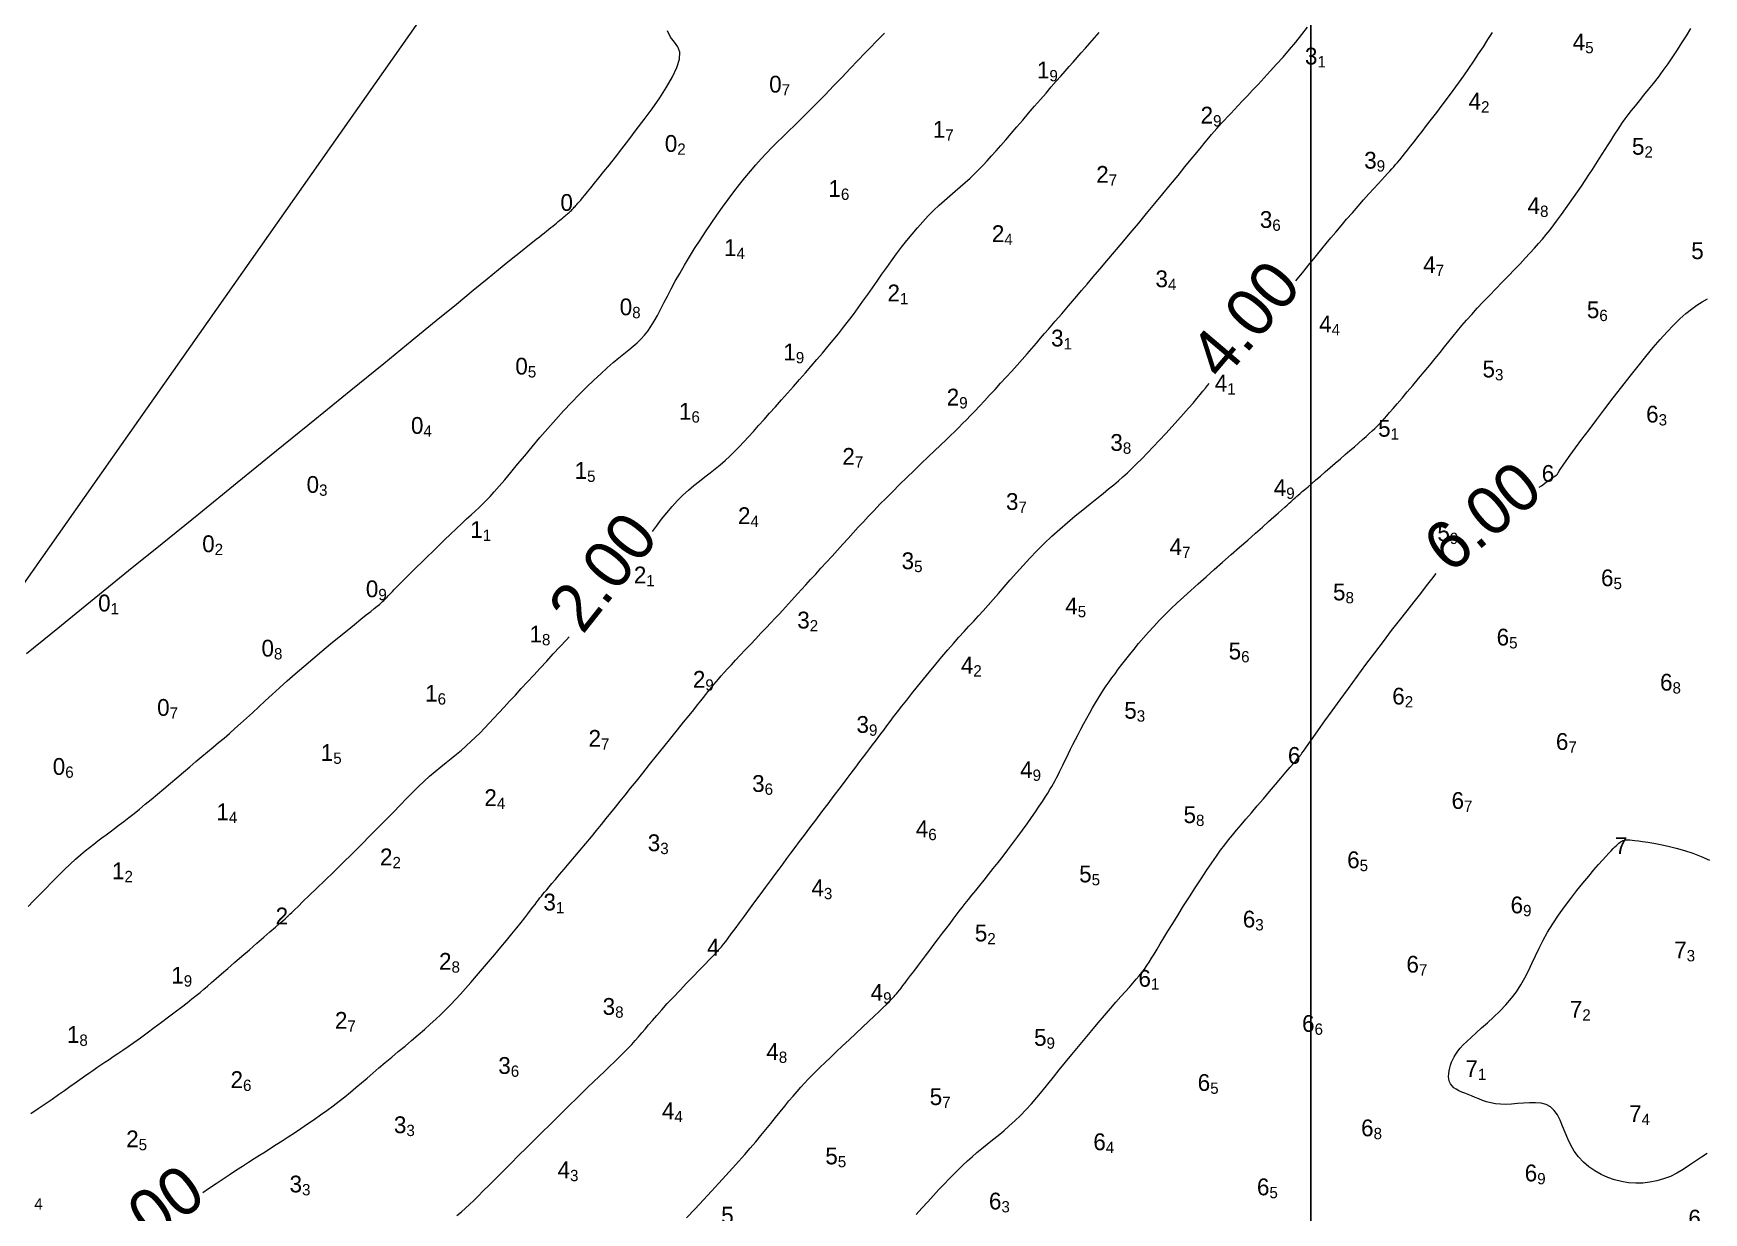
# Model space of a CAD drawing. Header units: millimetres. Extents: x 784883 to 785608, y 628235 to 628806.
# Drawn here: x 785346.8 to 785416.4, y 628524.9 to 628574 of the extents above; entities that cross this region are included whole.
import ezdxf
from ezdxf.enums import TextEntityAlignment as Align

# ---------------------------------------------------------------- set-up
doc = ezdxf.new("R2010")
doc.units = ezdxf.units.MM
for name, color, linetype in [('0_00', 1, 'Continuous'), ('1_00', 1, 'Continuous'), ('2_00', 92, 'Continuous'), ('3_00', 92, 'Continuous'), ('4_00', 5, 'Continuous'), ('5_00', 252, 'Continuous'), ('6_00', 255, 'Continuous'), ('7_00', 255, 'Continuous'), ('linker_oever_lucht_foto_cottica_2017_dg2', 7, 'Continuous'), ('Projection_Grid', 7, 'Continuous')]:
    doc.layers.add(name, color=color, linetype=linetype)
doc.layers.add('Soundings', color=7, linetype='Continuous', true_color=0x000000)

msp = doc.modelspace()

# ---------------------------------------------------------------- linework, layer by layer
at = {"layer": '0_00', "color": 1, "linetype": 'Continuous', "lineweight": 0, "true_color": 0xff0000, "flags": 128}
msp.add_lwpolyline([(785346.467, 628548.165), (785346.764, 628548.406), (785347.187, 628548.75), (785347.768, 628549.222), (785348.534, 628549.844), (785349.513, 628550.639), (785350.722, 628551.62), (785352.118, 628552.753), (785353.646, 628553.993), (785355.253, 628555.297), (785356.882, 628556.62), (785358.479, 628557.917), (785359.988, 628559.144), (785361.356, 628560.256), (785362.538, 628561.219), (785363.542, 628562.038), (785364.386, 628562.727), (785365.089, 628563.301), (785365.668, 628563.775), (785366.144, 628564.164), (785366.533, 628564.482), (785366.856, 628564.745), (785367.128, 628564.964), (785367.357, 628565.148), (785367.549, 628565.301), (785367.709, 628565.427), (785367.844, 628565.533), (785367.959, 628565.622), (785368.059, 628565.7), (785368.151, 628565.772), (785368.239, 628565.842), (785368.324, 628565.911), (785368.406, 628565.977), (785368.484, 628566.041), (785368.558, 628566.103), (785368.628, 628566.162), (785368.695, 628566.217), (785368.756, 628566.269), (785368.814, 628566.317), (785368.867, 628566.361), (785368.916, 628566.402), (785368.962, 628566.44), (785369.004, 628566.476), (785369.043, 628566.509), (785369.079, 628566.541), (785369.113, 628566.572), (785369.145, 628566.602), (785369.176, 628566.632), (785369.206, 628566.662), (785369.235, 628566.692), (785369.265, 628566.724), (785369.297, 628566.758), (785369.33, 628566.795), (785369.365, 628566.834), (785369.404, 628566.877), (785369.448, 628566.927), (785369.501, 628566.987), (785369.565, 628567.061), (785369.642, 628567.153), (785369.736, 628567.266), (785369.85, 628567.402), (785369.985, 628567.567), (785370.144, 628567.762), (785370.326, 628567.988), (785370.532, 628568.245), (785370.76, 628568.533), (785371.01, 628568.85), (785371.281, 628569.198), (785371.572, 628569.575), (785371.882, 628569.982), (785372.209, 628570.415), (785372.539, 628570.865), (785372.856, 628571.32), (785373.144, 628571.766), (785373.388, 628572.192), (785373.572, 628572.584), (785373.68, 628572.931), (785373.696, 628573.221), (785373.615, 628573.449), (785373.472, 628573.646), (785373.312, 628573.854), (785373.18, 628574.111)], dxfattribs=at)
at = {"layer": '1_00', "color": 1, "linetype": 'Continuous', "lineweight": 0, "true_color": 0xff0000, "flags": 128}
msp.add_lwpolyline([(785346.538, 628537.628), (785346.76, 628537.856), (785347.002, 628538.104), (785347.258, 628538.366), (785347.52, 628538.633), (785347.783, 628538.897), (785348.04, 628539.149), (785348.283, 628539.382), (785348.508, 628539.59), (785348.715, 628539.774), (785348.909, 628539.939), (785349.092, 628540.088), (785349.267, 628540.225), (785349.439, 628540.355), (785349.608, 628540.482), (785349.78, 628540.609), (785349.956, 628540.741), (785350.139, 628540.878), (785350.328, 628541.021), (785350.525, 628541.173), (785350.731, 628541.334), (785350.947, 628541.505), (785351.174, 628541.687), (785351.413, 628541.882), (785351.664, 628542.089), (785351.925, 628542.306), (785352.192, 628542.531), (785352.464, 628542.761), (785352.736, 628542.991), (785353.007, 628543.22), (785353.272, 628543.445), (785353.529, 628543.661), (785353.775, 628543.868), (785354.013, 628544.067), (785354.245, 628544.261), (785354.472, 628544.452), (785354.698, 628544.644), (785354.924, 628544.839), (785355.153, 628545.039), (785355.387, 628545.248), (785355.629, 628545.468), (785355.881, 628545.699), (785356.143, 628545.942), (785356.417, 628546.195), (785356.705, 628546.46), (785357.009, 628546.736), (785357.329, 628547.024), (785357.669, 628547.322), (785358.026, 628547.631), (785358.396, 628547.945), (785358.769, 628548.257), (785359.138, 628548.563), (785359.494, 628548.855), (785359.829, 628549.128), (785360.135, 628549.376), (785360.403, 628549.593), (785360.627, 628549.773), (785360.812, 628549.921), (785360.96, 628550.041), (785361.079, 628550.137), (785361.173, 628550.214), (785361.247, 628550.276), (785361.307, 628550.328), (785361.358, 628550.374), (785361.404, 628550.419), (785361.448, 628550.465), (785361.492, 628550.512), (785361.539, 628550.564), (785361.59, 628550.62), (785361.648, 628550.683), (785361.715, 628550.755), (785361.792, 628550.836), (785361.882, 628550.928), (785361.985, 628551.033), (785362.103, 628551.151), (785362.237, 628551.283), (785362.387, 628551.431), (785362.554, 628551.595), (785362.739, 628551.776), (785362.942, 628551.975), (785363.165, 628552.192), (785363.401, 628552.423), (785363.646, 628552.662), (785363.894, 628552.903), (785364.14, 628553.14), (785364.378, 628553.368), (785364.603, 628553.582), (785364.809, 628553.776), (785364.993, 628553.945), (785365.159, 628554.097), (785365.315, 628554.241), (785365.466, 628554.385), (785365.621, 628554.537), (785365.784, 628554.707), (785365.964, 628554.903), (785366.167, 628555.134), (785366.398, 628555.405), (785366.655, 628555.713), (785366.934, 628556.05), (785367.231, 628556.409), (785367.542, 628556.783), (785367.864, 628557.164), (785368.192, 628557.546), (785368.523, 628557.921), (785368.853, 628558.282), (785369.18, 628558.629), (785369.5, 628558.957), (785369.812, 628559.268), (785370.113, 628559.557), (785370.4, 628559.825), (785370.671, 628560.07), (785370.923, 628560.289), (785371.155, 628560.484), (785371.368, 628560.657), (785371.564, 628560.816), (785371.745, 628560.967), (785371.913, 628561.115), (785372.069, 628561.266), (785372.217, 628561.426), (785372.357, 628561.602), (785372.493, 628561.798), (785372.626, 628562.015), (785372.759, 628562.25), (785372.894, 628562.504), (785373.034, 628562.774), (785373.181, 628563.061), (785373.339, 628563.362), (785373.508, 628563.678), (785373.692, 628564.006), (785373.888, 628564.344), (785374.096, 628564.689), (785374.313, 628565.039), (785374.538, 628565.391), (785374.768, 628565.742), (785375.002, 628566.09), (785375.237, 628566.432), (785375.473, 628566.765), (785375.709, 628567.088), (785375.943, 628567.401), (785376.177, 628567.703), (785376.408, 628567.993), (785376.637, 628568.27), (785376.864, 628568.534), (785377.087, 628568.784), (785377.308, 628569.02), (785377.529, 628569.247), (785377.753, 628569.471), (785377.986, 628569.699), (785378.231, 628569.936), (785378.491, 628570.188), (785378.772, 628570.462), (785379.075, 628570.763), (785379.404, 628571.095), (785379.751, 628571.449), (785380.105, 628571.816), (785380.458, 628572.182), (785380.8, 628572.539), (785381.12, 628572.874), (785381.41, 628573.178), (785381.66, 628573.438), (785381.861, 628573.648), (785382.019, 628573.81), (785382.139, 628573.932), (785382.227, 628574.02)], dxfattribs=at)
at = {"layer": '2_00', "color": 92, "linetype": 'Continuous', "lineweight": 0, "true_color": 0x00c000, "flags": 128}
for points in [[(785372.557, 628553.247), (785372.723, 628553.478), (785372.934, 628553.76), (785373.15, 628554.033), (785373.371, 628554.295), (785373.595, 628554.539), (785373.822, 628554.764), (785374.051, 628554.972), (785374.28, 628555.165), (785374.509, 628555.348), (785374.735, 628555.522), (785374.957, 628555.692), (785375.173, 628555.861), (785375.383, 628556.031), (785375.585, 628556.207), (785375.782, 628556.388), (785375.975, 628556.577), (785376.167, 628556.774), (785376.361, 628556.98), (785376.56, 628557.196), (785376.765, 628557.423), (785376.979, 628557.663), (785377.205, 628557.916), (785377.44, 628558.179), (785377.683, 628558.451), (785377.931, 628558.73), (785378.182, 628559.012), (785378.434, 628559.297), (785378.685, 628559.582), (785378.932, 628559.864), (785379.175, 628560.141), (785379.411, 628560.415), (785379.643, 628560.686), (785379.87, 628560.955), (785380.091, 628561.223), (785380.308, 628561.49), (785380.52, 628561.758), (785380.728, 628562.027), (785380.931, 628562.299), (785381.131, 628562.572), (785381.328, 628562.848), (785381.525, 628563.126), (785381.721, 628563.405), (785381.917, 628563.686), (785382.116, 628563.968), (785382.317, 628564.251), (785382.521, 628564.535), (785382.73, 628564.818), (785382.941, 628565.099), (785383.156, 628565.375), (785383.374, 628565.645), (785383.595, 628565.907), (785383.818, 628566.159), (785384.044, 628566.4), (785384.271, 628566.627), (785384.5, 628566.843), (785384.727, 628567.048), (785384.951, 628567.244), (785385.172, 628567.434), (785385.386, 628567.617), (785385.593, 628567.797), (785385.79, 628567.974), (785385.978, 628568.15), (785386.158, 628568.328), (785386.334, 628568.51), (785386.51, 628568.699), (785386.689, 628568.897), (785386.875, 628569.108), (785387.07, 628569.332), (785387.279, 628569.574), (785387.503, 628569.834), (785387.74, 628570.109), (785387.985, 628570.393), (785388.233, 628570.681), (785388.481, 628570.969), (785388.725, 628571.25), (785388.959, 628571.521), (785389.179, 628571.775), (785389.383, 628572.009), (785389.572, 628572.226), (785389.75, 628572.429), (785389.921, 628572.624), (785390.088, 628572.813), (785390.254, 628573.002), (785390.423, 628573.194), (785390.599, 628573.394), (785390.784, 628573.604), (785390.975, 628573.821), (785391.17, 628574.042)], [(785346.646, 628529.002), (785346.949, 628529.208), (785347.245, 628529.408), (785347.529, 628529.602), (785347.797, 628529.786), (785348.045, 628529.958), (785348.276, 628530.119), (785348.49, 628530.271), (785348.691, 628530.413), (785348.88, 628530.548), (785349.06, 628530.675), (785349.233, 628530.796), (785349.401, 628530.912), (785349.567, 628531.025), (785349.734, 628531.136), (785349.905, 628531.25), (785350.084, 628531.369), (785350.274, 628531.496), (785350.479, 628531.636), (785350.701, 628531.79), (785350.945, 628531.963), (785351.212, 628532.155), (785351.497, 628532.363), (785351.791, 628532.58), (785352.089, 628532.802), (785352.381, 628533.022), (785352.661, 628533.235), (785352.922, 628533.434), (785353.156, 628533.615), (785353.359, 628533.773), (785353.536, 628533.914), (785353.698, 628534.045), (785353.853, 628534.174), (785354.011, 628534.307), (785354.182, 628534.454), (785354.373, 628534.62), (785354.595, 628534.813), (785354.854, 628535.038), (785355.141, 628535.289), (785355.446, 628535.554), (785355.757, 628535.825), (785356.062, 628536.091), (785356.352, 628536.343), (785356.613, 628536.571), (785356.837, 628536.765), (785357.013, 628536.919), (785357.145, 628537.034), (785357.24, 628537.117), (785357.303, 628537.172), (785357.342, 628537.205), (785357.362, 628537.223), (785357.369, 628537.229), (785357.37, 628537.23), (785357.371, 628537.231), (785357.38, 628537.239), (785357.403, 628537.262), (785357.447, 628537.305), (785357.521, 628537.376), (785357.631, 628537.482), (785357.785, 628537.63), (785357.989, 628537.827), (785358.249, 628538.077), (785358.555, 628538.373), (785358.899, 628538.705), (785359.269, 628539.065), (785359.654, 628539.441), (785360.044, 628539.825), (785360.428, 628540.206), (785360.795, 628540.576), (785361.138, 628540.925), (785361.457, 628541.253), (785361.755, 628541.561), (785362.034, 628541.851), (785362.299, 628542.123), (785362.552, 628542.378), (785362.796, 628542.617), (785363.034, 628542.841), (785363.269, 628543.052), (785363.5, 628543.251), (785363.728, 628543.44), (785363.951, 628543.622), (785364.17, 628543.798), (785364.384, 628543.972), (785364.591, 628544.144), (785364.793, 628544.317), (785364.989, 628544.494), (785365.18, 628544.674), (785365.369, 628544.861), (785365.559, 628545.055), (785365.752, 628545.257), (785365.95, 628545.469), (785366.156, 628545.692), (785366.373, 628545.927), (785366.601, 628546.175), (785366.84, 628546.435), (785367.089, 628546.706), (785367.346, 628546.984), (785367.609, 628547.269), (785367.878, 628547.559), (785368.149, 628547.852), (785368.423, 628548.147), (785368.697, 628548.441), (785368.97, 628548.734), (785369.083, 628548.855)]]:
    msp.add_lwpolyline(points, dxfattribs=at)
at = {"layer": '3_00', "color": 92, "linetype": 'Continuous', "lineweight": 0, "true_color": 0x00c000, "flags": 128}
msp.add_lwpolyline([(785353.811, 628525.709), (785354.055, 628525.875), (785354.366, 628526.085), (785354.664, 628526.283), (785354.949, 628526.47), (785355.219, 628526.646), (785355.474, 628526.811), (785355.717, 628526.967), (785355.952, 628527.117), (785356.181, 628527.263), (785356.409, 628527.408), (785356.638, 628527.554), (785356.873, 628527.704), (785357.116, 628527.861), (785357.371, 628528.026), (785357.635, 628528.199), (785357.905, 628528.378), (785358.178, 628528.562), (785358.452, 628528.749), (785358.723, 628528.939), (785358.989, 628529.13), (785359.246, 628529.321), (785359.492, 628529.511), (785359.73, 628529.7), (785359.963, 628529.889), (785360.193, 628530.081), (785360.424, 628530.277), (785360.658, 628530.477), (785360.9, 628530.683), (785361.151, 628530.896), (785361.414, 628531.118), (785361.686, 628531.345), (785361.963, 628531.577), (785362.242, 628531.81), (785362.518, 628532.043), (785362.788, 628532.274), (785363.048, 628532.499), (785363.294, 628532.717), (785363.523, 628532.927), (785363.739, 628533.131), (785363.945, 628533.334), (785364.146, 628533.539), (785364.347, 628533.751), (785364.551, 628533.972), (785364.763, 628534.208), (785364.986, 628534.462), (785365.224, 628534.736), (785365.474, 628535.025), (785365.728, 628535.324), (785365.983, 628535.626), (785366.233, 628535.924), (785366.472, 628536.212), (785366.696, 628536.484), (785366.898, 628536.733), (785367.076, 628536.954), (785367.229, 628537.149), (785367.362, 628537.32), (785367.476, 628537.469), (785367.575, 628537.599), (785367.66, 628537.713), (785367.735, 628537.813), (785367.802, 628537.902), (785367.864, 628537.983), (785367.925, 628538.06), (785367.99, 628538.138), (785368.062, 628538.225), (785368.146, 628538.324), (785368.246, 628538.441), (785368.366, 628538.582), (785368.511, 628538.751), (785368.683, 628538.953), (785368.878, 628539.183), (785369.09, 628539.434), (785369.315, 628539.701), (785369.547, 628539.977), (785369.781, 628540.255), (785370.01, 628540.531), (785370.229, 628540.796), (785370.435, 628541.047), (785370.631, 628541.289), (785370.822, 628541.526), (785371.013, 628541.764), (785371.21, 628542.01), (785371.417, 628542.27), (785371.64, 628542.549), (785371.883, 628542.853), (785372.15, 628543.186), (785372.435, 628543.54), (785372.73, 628543.907), (785373.028, 628544.276), (785373.32, 628544.638), (785373.598, 628544.983), (785373.855, 628545.302), (785374.082, 628545.585), (785374.275, 628545.825), (785374.436, 628546.026), (785374.571, 628546.195), (785374.684, 628546.337), (785374.781, 628546.459), (785374.868, 628546.567), (785374.949, 628546.668), (785375.03, 628546.767), (785375.116, 628546.871), (785375.209, 628546.981), (785375.311, 628547.101), (785375.423, 628547.23), (785375.548, 628547.372), (785375.688, 628547.528), (785375.844, 628547.699), (785376.019, 628547.889), (785376.212, 628548.096), (785376.42, 628548.317), (785376.638, 628548.547), (785376.859, 628548.779), (785377.078, 628549.01), (785377.29, 628549.233), (785377.49, 628549.444), (785377.671, 628549.636), (785377.831, 628549.806), (785377.972, 628549.959), (785378.102, 628550.1), (785378.226, 628550.235), (785378.349, 628550.37), (785378.477, 628550.512), (785378.616, 628550.666), (785378.773, 628550.838), (785378.95, 628551.033), (785379.147, 628551.248), (785379.358, 628551.478), (785379.579, 628551.721), (785379.808, 628551.97), (785380.039, 628552.224), (785380.27, 628552.476), (785380.495, 628552.723), (785380.712, 628552.963), (785380.924, 628553.196), (785381.134, 628553.427), (785381.347, 628553.658), (785381.565, 628553.892), (785381.792, 628554.132), (785382.033, 628554.383), (785382.291, 628554.646), (785382.567, 628554.923), (785382.858, 628555.21), (785383.158, 628555.503), (785383.459, 628555.795), (785383.756, 628556.081), (785384.042, 628556.356), (785384.311, 628556.614), (785384.558, 628556.85), (785384.777, 628557.06), (785384.973, 628557.249), (785385.151, 628557.422), (785385.318, 628557.585), (785385.479, 628557.746), (785385.64, 628557.908), (785385.806, 628558.079), (785385.985, 628558.265), (785386.179, 628558.47), (785386.388, 628558.692), (785386.608, 628558.928), (785386.835, 628559.174), (785387.066, 628559.425), (785387.298, 628559.68), (785387.528, 628559.934), (785387.751, 628560.183), (785387.967, 628560.424), (785388.172, 628560.657), (785388.369, 628560.881), (785388.556, 628561.096), (785388.733, 628561.3), (785388.901, 628561.495), (785389.059, 628561.679), (785389.207, 628561.851), (785389.346, 628562.014), (785389.479, 628562.17), (785389.613, 628562.325), (785389.75, 628562.486), (785389.897, 628562.658), (785390.058, 628562.846), (785390.237, 628563.055), (785390.44, 628563.292), (785390.67, 628563.561), (785390.925, 628563.859), (785391.202, 628564.183), (785391.497, 628564.531), (785391.809, 628564.898), (785392.133, 628565.282), (785392.467, 628565.679), (785392.807, 628566.086), (785393.151, 628566.499), (785393.493, 628566.913), (785393.828, 628567.32), (785394.152, 628567.715), (785394.46, 628568.09), (785394.747, 628568.441), (785395.007, 628568.76), (785395.237, 628569.04), (785395.432, 628569.278), (785395.597, 628569.479), (785395.738, 628569.648), (785395.86, 628569.793), (785395.969, 628569.921), (785396.071, 628570.038), (785396.171, 628570.15), (785396.276, 628570.266), (785396.391, 628570.39), (785396.517, 628570.525), (785396.655, 628570.672), (785396.807, 628570.832), (785396.973, 628571.007), (785397.154, 628571.199), (785397.352, 628571.408), (785397.567, 628571.636), (785397.8, 628571.883), (785398.047, 628572.148), (785398.305, 628572.428), (785398.569, 628572.72), (785398.837, 628573.021), (785399.103, 628573.33), (785399.364, 628573.642), (785399.616, 628573.956), (785399.856, 628574.27)], dxfattribs=at)
at = {"layer": '4_00', "color": 5, "linetype": 'Continuous', "lineweight": 0, "true_color": 0x1b0fee, "flags": 128}
for points in [[(785399.372, 628563.69), (785399.501, 628563.846), (785399.654, 628564.033), (785399.806, 628564.221), (785399.96, 628564.413), (785400.117, 628564.61), (785400.281, 628564.814), (785400.452, 628565.026), (785400.633, 628565.248), (785400.826, 628565.482), (785401.033, 628565.73), (785401.255, 628565.991), (785401.487, 628566.261), (785401.725, 628566.535), (785401.962, 628566.805), (785402.193, 628567.067), (785402.413, 628567.314), (785402.616, 628567.54), (785402.796, 628567.738), (785402.949, 628567.906), (785403.079, 628568.047), (785403.189, 628568.165), (785403.285, 628568.268), (785403.37, 628568.36), (785403.45, 628568.447), (785403.528, 628568.536), (785403.61, 628568.63), (785403.698, 628568.736), (785403.796, 628568.856), (785403.903, 628568.99), (785404.022, 628569.139), (785404.153, 628569.306), (785404.297, 628569.491), (785404.456, 628569.696), (785404.631, 628569.922), (785404.823, 628570.169), (785405.028, 628570.434), (785405.244, 628570.716), (785405.467, 628571.009), (785405.695, 628571.311), (785405.924, 628571.62), (785406.15, 628571.93), (785406.371, 628572.24), (785406.585, 628572.546), (785406.79, 628572.849), (785406.99, 628573.149), (785407.185, 628573.448), (785407.376, 628573.746), (785407.565, 628574.043)], [(785364.404, 628524.743), (785364.595, 628524.9), (785364.769, 628525.051), (785364.935, 628525.206), (785365.105, 628525.372), (785365.29, 628525.557), (785365.502, 628525.771), (785365.748, 628526.019), (785366.026, 628526.296), (785366.327, 628526.597), (785366.646, 628526.914), (785366.976, 628527.242), (785367.31, 628527.574), (785367.641, 628527.902), (785367.964, 628528.222), (785368.272, 628528.527), (785368.565, 628528.818), (785368.846, 628529.095), (785369.114, 628529.36), (785369.373, 628529.613), (785369.622, 628529.857), (785369.863, 628530.092), (785370.098, 628530.319), (785370.328, 628530.539), (785370.551, 628530.752), (785370.767, 628530.959), (785370.974, 628531.158), (785371.171, 628531.35), (785371.357, 628531.534), (785371.531, 628531.711), (785371.691, 628531.879), (785371.837, 628532.04), (785371.975, 628532.197), (785372.11, 628532.356), (785372.247, 628532.519), (785372.393, 628532.693), (785372.553, 628532.881), (785372.733, 628533.088), (785372.939, 628533.319), (785373.174, 628533.576), (785373.432, 628533.852), (785373.703, 628534.139), (785373.978, 628534.427), (785374.249, 628534.708), (785374.505, 628534.973), (785374.738, 628535.214), (785374.938, 628535.421), (785375.1, 628535.589), (785375.23, 628535.725), (785375.336, 628535.84), (785375.428, 628535.946), (785375.516, 628536.052), (785375.608, 628536.17), (785375.713, 628536.309), (785375.842, 628536.482), (785376, 628536.696), (785376.183, 628536.944), (785376.386, 628537.219), (785376.602, 628537.512), (785376.824, 628537.814), (785377.047, 628538.116), (785377.264, 628538.411), (785377.468, 628538.688), (785377.656, 628538.943), (785377.83, 628539.179), (785377.996, 628539.404), (785378.159, 628539.624), (785378.324, 628539.847), (785378.498, 628540.079), (785378.684, 628540.329), (785378.889, 628540.601), (785379.116, 628540.903), (785379.36, 628541.226), (785379.615, 628541.564), (785379.876, 628541.908), (785380.135, 628542.25), (785380.386, 628542.582), (785380.624, 628542.896), (785380.841, 628543.183), (785381.034, 628543.437), (785381.204, 628543.661), (785381.356, 628543.861), (785381.492, 628544.041), (785381.616, 628544.206), (785381.732, 628544.36), (785381.845, 628544.51), (785381.957, 628544.66), (785382.072, 628544.814), (785382.192, 628544.976), (785382.32, 628545.147), (785382.458, 628545.33), (785382.608, 628545.527), (785382.772, 628545.74), (785382.953, 628545.972), (785383.152, 628546.226), (785383.371, 628546.501), (785383.607, 628546.794), (785383.854, 628547.098), (785384.108, 628547.408), (785384.365, 628547.718), (785384.62, 628548.023), (785384.869, 628548.315), (785385.107, 628548.59), (785385.331, 628548.844), (785385.543, 628549.079), (785385.746, 628549.302), (785385.945, 628549.518), (785386.141, 628549.731), (785386.34, 628549.948), (785386.544, 628550.174), (785386.757, 628550.414), (785386.981, 628550.672), (785387.218, 628550.946), (785387.466, 628551.233), (785387.727, 628551.531), (785387.999, 628551.835), (785388.283, 628552.143), (785388.579, 628552.451), (785388.886, 628552.756), (785389.204, 628553.056), (785389.528, 628553.348), (785389.854, 628553.63), (785390.177, 628553.901), (785390.491, 628554.159), (785390.792, 628554.403), (785391.075, 628554.629), (785391.335, 628554.837), (785391.569, 628555.026), (785391.781, 628555.201), (785391.977, 628555.367), (785392.165, 628555.531), (785392.349, 628555.699), (785392.537, 628555.877), (785392.734, 628556.07), (785392.948, 628556.284), (785393.181, 628556.524), (785393.43, 628556.784), (785393.688, 628557.058), (785393.95, 628557.339), (785394.209, 628557.62), (785394.458, 628557.893), (785394.691, 628558.153), (785394.903, 628558.392), (785395.087, 628558.604), (785395.246, 628558.79), (785395.382, 628558.954), (785395.499, 628559.097), (785395.599, 628559.222), (785395.684, 628559.331), (785395.751, 628559.418)]]:
    msp.add_lwpolyline(points, dxfattribs=at)
at = {"layer": '5_00', "color": 252, "linetype": 'Continuous', "lineweight": 0, "true_color": 0x8e919d, "flags": 128}
msp.add_lwpolyline([(785373.979, 628524.654), (785374.33, 628525.028), (785374.677, 628525.4), (785375.01, 628525.758), (785375.324, 628526.098), (785375.618, 628526.418), (785375.893, 628526.722), (785376.153, 628527.011), (785376.4, 628527.289), (785376.634, 628527.558), (785376.859, 628527.82), (785377.076, 628528.078), (785377.286, 628528.333), (785377.491, 628528.585), (785377.69, 628528.831), (785377.882, 628529.07), (785378.067, 628529.301), (785378.245, 628529.52), (785378.416, 628529.727), (785378.58, 628529.92), (785378.736, 628530.099), (785378.889, 628530.266), (785379.043, 628530.428), (785379.201, 628530.589), (785379.369, 628530.755), (785379.551, 628530.93), (785379.75, 628531.12), (785379.972, 628531.33), (785380.218, 628531.562), (785380.482, 628531.812), (785380.756, 628532.072), (785381.033, 628532.334), (785381.303, 628532.59), (785381.56, 628532.834), (785381.794, 628533.056), (785381.999, 628533.251), (785382.167, 628533.412), (785382.303, 628533.542), (785382.411, 628533.648), (785382.497, 628533.734), (785382.566, 628533.805), (785382.625, 628533.869), (785382.677, 628533.928), (785382.728, 628533.99), (785382.784, 628534.059), (785382.846, 628534.137), (785382.916, 628534.227), (785382.996, 628534.33), (785383.087, 628534.449), (785383.191, 628534.586), (785383.31, 628534.743), (785383.445, 628534.921), (785383.597, 628535.121), (785383.762, 628535.34), (785383.937, 628535.572), (785384.117, 628535.811), (785384.299, 628536.051), (785384.477, 628536.288), (785384.649, 628536.515), (785384.81, 628536.728), (785384.957, 628536.922), (785385.092, 628537.1), (785385.219, 628537.267), (785385.343, 628537.428), (785385.466, 628537.586), (785385.592, 628537.748), (785385.725, 628537.916), (785385.869, 628538.096), (785386.026, 628538.291), (785386.196, 628538.501), (785386.376, 628538.724), (785386.566, 628538.959), (785386.762, 628539.205), (785386.963, 628539.46), (785387.167, 628539.722), (785387.373, 628539.991), (785387.578, 628540.264), (785387.78, 628540.538), (785387.977, 628540.809), (785388.167, 628541.075), (785388.347, 628541.331), (785388.515, 628541.573), (785388.669, 628541.799), (785388.807, 628542.004), (785388.927, 628542.187), (785389.031, 628542.349), (785389.122, 628542.495), (785389.201, 628542.628), (785389.272, 628542.752), (785389.337, 628542.872), (785389.399, 628542.99), (785389.46, 628543.11), (785389.523, 628543.237), (785389.588, 628543.371), (785389.656, 628543.513), (785389.729, 628543.664), (785389.806, 628543.824), (785389.889, 628543.996), (785389.98, 628544.178), (785390.077, 628544.373), (785390.183, 628544.58), (785390.295, 628544.797), (785390.413, 628545.02), (785390.534, 628545.246), (785390.656, 628545.471), (785390.779, 628545.692), (785390.901, 628545.905), (785391.02, 628546.108), (785391.134, 628546.298), (785391.246, 628546.476), (785391.357, 628546.647), (785391.469, 628546.814), (785391.585, 628546.98), (785391.706, 628547.149), (785391.834, 628547.324), (785391.971, 628547.508), (785392.119, 628547.704), (785392.279, 628547.911), (785392.448, 628548.128), (785392.628, 628548.353), (785392.819, 628548.584), (785393.019, 628548.819), (785393.229, 628549.058), (785393.448, 628549.297), (785393.676, 628549.537), (785393.915, 628549.778), (785394.165, 628550.023), (785394.427, 628550.273), (785394.704, 628550.529), (785394.995, 628550.795), (785395.302, 628551.072), (785395.626, 628551.362), (785395.968, 628551.665), (785396.32, 628551.976), (785396.675, 628552.289), (785397.026, 628552.598), (785397.366, 628552.896), (785397.686, 628553.177), (785397.979, 628553.435), (785398.237, 628553.663), (785398.456, 628553.857), (785398.638, 628554.018), (785398.787, 628554.152), (785398.909, 628554.262), (785399.009, 628554.352), (785399.091, 628554.426), (785399.16, 628554.489), (785399.221, 628554.545), (785399.279, 628554.597), (785399.337, 628554.648), (785399.399, 628554.703), (785399.468, 628554.763), (785399.547, 628554.831), (785399.64, 628554.911), (785399.75, 628555.006), (785399.881, 628555.118), (785400.034, 628555.25), (785400.208, 628555.399), (785400.396, 628555.561), (785400.597, 628555.733), (785400.804, 628555.912), (785401.015, 628556.094), (785401.225, 628556.275), (785401.429, 628556.453), (785401.625, 628556.623), (785401.81, 628556.785), (785401.984, 628556.937), (785402.147, 628557.081), (785402.296, 628557.213), (785402.431, 628557.335), (785402.552, 628557.444), (785402.657, 628557.541), (785402.747, 628557.625), (785402.826, 628557.702), (785402.901, 628557.778), (785402.978, 628557.86), (785403.062, 628557.954), (785403.16, 628558.067), (785403.278, 628558.204), (785403.422, 628558.372), (785403.596, 628558.575), (785403.796, 628558.808), (785404.015, 628559.065), (785404.246, 628559.338), (785404.485, 628559.62), (785404.724, 628559.905), (785404.956, 628560.185), (785405.177, 628560.453), (785405.38, 628560.704), (785405.57, 628560.941), (785405.75, 628561.167), (785405.928, 628561.388), (785406.106, 628561.607), (785406.291, 628561.829), (785406.487, 628562.057), (785406.7, 628562.297), (785406.932, 628562.551), (785407.18, 628562.817), (785407.44, 628563.089), (785407.705, 628563.365), (785407.97, 628563.639), (785408.23, 628563.907), (785408.481, 628564.166), (785408.715, 628564.41), (785408.931, 628564.637), (785409.129, 628564.85), (785409.312, 628565.051), (785409.484, 628565.246), (785409.648, 628565.437), (785409.807, 628565.628), (785409.964, 628565.823), (785410.121, 628566.025), (785410.282, 628566.238), (785410.446, 628566.46), (785410.612, 628566.69), (785410.779, 628566.925), (785410.946, 628567.164), (785411.11, 628567.404), (785411.273, 628567.643), (785411.431, 628567.88), (785411.585, 628568.113), (785411.734, 628568.34), (785411.877, 628568.561), (785412.013, 628568.774), (785412.144, 628568.978), (785412.267, 628569.173), (785412.384, 628569.358), (785412.493, 628569.531), (785412.594, 628569.692), (785412.691, 628569.845), (785412.787, 628569.992), (785412.885, 628570.139), (785412.988, 628570.288), (785413.1, 628570.444), (785413.224, 628570.61), (785413.363, 628570.79), (785413.521, 628570.987), (785413.694, 628571.2), (785413.879, 628571.429), (785414.074, 628571.67), (785414.276, 628571.924), (785414.48, 628572.188), (785414.685, 628572.46), (785414.886, 628572.74), (785415.082, 628573.026), (785415.273, 628573.317), (785415.461, 628573.611), (785415.648, 628573.909), (785415.835, 628574.208)], dxfattribs=at)
at = {"layer": '6_00', "color": 18, "linetype": 'Continuous', "lineweight": 0, "true_color": 0x000000, "flags": 128}
for points in [[(785409.516, 628555.093), (785409.603, 628555.155), (785409.81, 628555.302), (785409.968, 628555.413), (785410.084, 628555.495), (785410.166, 628555.552), (785410.218, 628555.591), (785410.25, 628555.614), (785410.265, 628555.629), (785410.273, 628555.64), (785410.279, 628555.653), (785410.289, 628555.674), (785410.311, 628555.713), (785410.35, 628555.776), (785410.413, 628555.872), (785410.506, 628556.008), (785410.636, 628556.193), (785410.81, 628556.434), (785411.031, 628556.736), (785411.293, 628557.092), (785411.589, 628557.489), (785411.911, 628557.918), (785412.252, 628558.366), (785412.602, 628558.824), (785412.955, 628559.28), (785413.302, 628559.724), (785413.636, 628560.145), (785413.958, 628560.541), (785414.266, 628560.911), (785414.562, 628561.253), (785414.845, 628561.568), (785415.116, 628561.853), (785415.375, 628562.107), (785415.623, 628562.329), (785415.86, 628562.52), (785416.088, 628562.682), (785416.309, 628562.821), (785416.525, 628562.94)], [(785383.542, 628524.791), (785383.784, 628525.055), (785384.027, 628525.321), (785384.267, 628525.58), (785384.497, 628525.828), (785384.714, 628526.058), (785384.918, 628526.273), (785385.114, 628526.475), (785385.305, 628526.666), (785385.493, 628526.848), (785385.682, 628527.024), (785385.875, 628527.198), (785386.075, 628527.37), (785386.286, 628527.544), (785386.505, 628527.72), (785386.73, 628527.902), (785386.961, 628528.088), (785387.194, 628528.282), (785387.429, 628528.484), (785387.663, 628528.696), (785387.895, 628528.919), (785388.122, 628529.154), (785388.348, 628529.402), (785388.573, 628529.661), (785388.799, 628529.933), (785389.03, 628530.216), (785389.267, 628530.51), (785389.512, 628530.816), (785389.768, 628531.133), (785390.034, 628531.46), (785390.309, 628531.793), (785390.587, 628532.127), (785390.864, 628532.457), (785391.136, 628532.777), (785391.398, 628533.084), (785391.645, 628533.371), (785391.874, 628533.634), (785392.08, 628533.868), (785392.266, 628534.078), (785392.433, 628534.266), (785392.583, 628534.436), (785392.718, 628534.593), (785392.842, 628534.74), (785392.955, 628534.881), (785393.06, 628535.02), (785393.16, 628535.162), (785393.259, 628535.31), (785393.36, 628535.469), (785393.467, 628535.644), (785393.585, 628535.84), (785393.717, 628536.062), (785393.868, 628536.313), (785394.042, 628536.599), (785394.241, 628536.922), (785394.46, 628537.274), (785394.694, 628537.646), (785394.936, 628538.026), (785395.181, 628538.406), (785395.421, 628538.775), (785395.651, 628539.123), (785395.865, 628539.44), (785396.059, 628539.719), (785396.237, 628539.966), (785396.404, 628540.189), (785396.566, 628540.398), (785396.731, 628540.602), (785396.902, 628540.809), (785397.087, 628541.027), (785397.292, 628541.266), (785397.519, 628541.532), (785397.763, 628541.818), (785398.017, 628542.115), (785398.272, 628542.413), (785398.519, 628542.702), (785398.751, 628542.974), (785398.96, 628543.218), (785399.137, 628543.425), (785399.276, 628543.588), (785399.381, 628543.711), (785399.457, 628543.799), (785399.507, 628543.858), (785399.538, 628543.894), (785399.553, 628543.912), (785399.559, 628543.919), (785399.56, 628543.92), (785399.56, 628543.92), (785399.56, 628543.92), (785399.56, 628543.92), (785399.56, 628543.92), (785399.56, 628543.92), (785399.56, 628543.92), (785399.56, 628543.92), (785399.56, 628543.92), (785399.561, 628543.922), (785399.568, 628543.932), (785399.588, 628543.96), (785399.627, 628544.014), (785399.69, 628544.103), (785399.785, 628544.236), (785399.917, 628544.421), (785400.094, 628544.668), (785400.317, 628544.982), (785400.584, 628545.355), (785400.885, 628545.775), (785401.215, 628546.232), (785401.564, 628546.713), (785401.927, 628547.209), (785402.294, 628547.707), (785402.66, 628548.197), (785403.017, 628548.669), (785403.362, 628549.119), (785403.693, 628549.545), (785404.007, 628549.947), (785404.302, 628550.322), (785404.574, 628550.668), (785404.823, 628550.984), (785405.044, 628551.268), (785405.222, 628551.499)]]:
    msp.add_lwpolyline(points, dxfattribs=at)
at = {"layer": '7_00', "color": 18, "linetype": 'Continuous', "lineweight": 0, "true_color": 0x000000, "flags": 128}
for points in [[(785406.883, 628532.358), (785407.113, 628532.562), (785407.359, 628532.783), (785407.614, 628533.019), (785407.87, 628533.268), (785408.119, 628533.528), (785408.354, 628533.798), (785408.567, 628534.075), (785408.754, 628534.359), (785408.919, 628534.649), (785409.069, 628534.946), (785409.212, 628535.251), (785409.356, 628535.564), (785409.507, 628535.886), (785409.673, 628536.216), (785409.861, 628536.557), (785410.076, 628536.907), (785410.313, 628537.261), (785410.565, 628537.614), (785410.825, 628537.959), (785411.085, 628538.291), (785411.338, 628538.603), (785411.577, 628538.891), (785411.795, 628539.147), (785411.985, 628539.368), (785412.149, 628539.555), (785412.289, 628539.712), (785412.409, 628539.842), (785412.51, 628539.95), (785412.596, 628540.038), (785412.669, 628540.111), (785412.732, 628540.171), (785412.787, 628540.221), (785412.836, 628540.264), (785412.881, 628540.299), (785412.923, 628540.328), (785412.964, 628540.351), (785413.006, 628540.369), (785413.049, 628540.382), (785413.097, 628540.392), (785413.149, 628540.398), (785413.212, 628540.401), (785413.289, 628540.4), (785413.384, 628540.393), (785413.502, 628540.381), (785413.647, 628540.362), (785413.824, 628540.335), (785414.037, 628540.301), (785414.289, 628540.258), (785414.574, 628540.204), (785414.887, 628540.138), (785415.219, 628540.058), (785415.565, 628539.961), (785415.917, 628539.846), (785416.268, 628539.712), (785416.612, 628539.555)], [(785416.513, 628527.329), (785416.274, 628527.181), (785416.028, 628527.015), (785415.777, 628526.84), (785415.519, 628526.669), (785415.253, 628526.512), (785414.98, 628526.379), (785414.7, 628526.271), (785414.414, 628526.188), (785414.124, 628526.131), (785413.831, 628526.1), (785413.536, 628526.095), (785413.241, 628526.116), (785412.947, 628526.164), (785412.655, 628526.237), (785412.37, 628526.337), (785412.093, 628526.461), (785411.83, 628526.609), (785411.582, 628526.78), (785411.355, 628526.973), (785411.152, 628527.188), (785410.975, 628527.423), (785410.828, 628527.678), (785410.703, 628527.943), (785410.593, 628528.21), (785410.49, 628528.471), (785410.386, 628528.716), (785410.273, 628528.937), (785410.142, 628529.125), (785409.987, 628529.272), (785409.802, 628529.37), (785409.59, 628529.426), (785409.358, 628529.45), (785409.112, 628529.449), (785408.859, 628529.432), (785408.604, 628529.409), (785408.355, 628529.387), (785408.117, 628529.377), (785407.896, 628529.384), (785407.69, 628529.407), (785407.499, 628529.444), (785407.321, 628529.492), (785407.153, 628529.547), (785406.994, 628529.607), (785406.841, 628529.669), (785406.695, 628529.729), (785406.552, 628529.786), (785406.415, 628529.84), (785406.285, 628529.894), (785406.164, 628529.949), (785406.055, 628530.009), (785405.96, 628530.074), (785405.88, 628530.147), (785405.817, 628530.23), (785405.773, 628530.324), (785405.747, 628530.427), (785405.736, 628530.539), (785405.74, 628530.656), (785405.756, 628530.776), (785405.783, 628530.897), (785405.819, 628531.018), (785405.862, 628531.136), (785405.911, 628531.25), (785405.969, 628531.362), (785406.038, 628531.476), (785406.123, 628531.594), (785406.226, 628531.719), (785406.351, 628531.855), (785406.5, 628532.005), (785406.677, 628532.172), (785406.883, 628532.358)]]:
    msp.add_lwpolyline(points, dxfattribs=at)
at = {"layer": 'linker_oever_lucht_foto_cottica_2017_dg2', "color": 18, "linetype": 'Continuous', "lineweight": 20, "true_color": 0x000000}
msp.add_line((785369.572, 628584.139), (785340.871, 628543.296), dxfattribs=at)
at = {"layer": 'Projection_Grid', "color": 18, "linetype": 'Continuous', "true_color": 0x000000}
msp.add_line((785400, 628261.435), (785400, 628780.598), dxfattribs=at)

# ---------------------------------------------------------------- texts
at = {"layer": '2_00', "color": 92, "true_color": 0x00c000}
msp.add_text('2.00', height=2, rotation=51.657, dxfattribs=at).set_placement((785369.645, 628548.92))
at = {"layer": '3_00', "color": 92, "true_color": 0x00c000}
msp.add_text('3.00', height=2, rotation=36.416, dxfattribs=at).set_placement((785349.863, 628522.3))
at = {"layer": '4_00', "color": 5, "true_color": 0x1b0fee}
msp.add_text('4.00', height=2, rotation=49.716, dxfattribs=at).set_placement((785396.315, 628559.465))
at = {"layer": '6_00', "color": 18, "true_color": 0x000000}
msp.add_text('6.00', height=2, rotation=39.934, dxfattribs=at).set_placement((785405.785, 628551.449))
at = {"layer": 'Soundings', "color": 92, "true_color": 0x00c000}
for s, p in [('3', (785400.27, 628573.06, 3.14)), ('2', (785395.92, 628570.6, 2.93)), ('3', (785402.74, 628568.72, 3.89)), ('2', (785391.57, 628568.13, 2.65)), ('3', (785398.39, 628566.25, 3.63)), ('2', (785387.22, 628565.66, 2.39)), ('3', (785394.04, 628563.78, 3.37)), ('2', (785382.87, 628563.19, 2.14)), ('3', (785389.69, 628561.31, 3.11)), ('2', (785385.34, 628558.85, 2.85)), ('2', (785380.99, 628556.38, 2.65)), ('3', (785392.16, 628556.96, 3.79)), ('3', (785387.81, 628554.5, 3.66)), ('2', (785376.64, 628553.91, 2.38)), ('3', (785383.46, 628552.03, 3.45)), ('2', (785372.3, 628551.44, 2.1)), ('3', (785379.11, 628549.56, 3.19)), ('2', (785374.76, 628547.09, 2.94)), ('3', (785381.58, 628545.21, 3.91)), ('2', (785370.41, 628544.63, 2.68)), ('3', (785377.23, 628542.75, 3.63)), ('2', (785366.07, 628542.16, 2.41)), ('2', (785361.72, 628539.69, 2.18)), ('3', (785372.88, 628540.28, 3.34)), ('3', (785368.53, 628537.81, 3.09)), ('2', (785357.37, 628537.23, 2)), ('4', (785375.35, 628535.93, 3.99)), ('2', (785364.18, 628535.34, 2.8)), ('3', (785371, 628533.46, 3.77)), ('2', (785359.84, 628532.88, 2.69)), ('3', (785366.65, 628531, 3.58)), ('2', (785355.49, 628530.41, 2.55)), ('3', (785362.3, 628528.53, 3.34)), ('2', (785351.14, 628527.94, 2.52)), ('3', (785357.95, 628526.06, 3.29))]:
    msp.add_text(s, height=0.7, dxfattribs=at).set_placement(p, align=Align.MIDDLE_RIGHT)
at = {"layer": 'Soundings', "color": 214, "true_color": 0x8c1b96}
for p in [(785411.43, 628573.65, 4.53), (785409.55, 628566.83, 4.84), (785405.2, 628564.37, 4.65), (785398.97, 628555.08, 4.9), (785394.63, 628552.62, 4.73), (785390.28, 628550.15, 4.54), (785388.4, 628543.33, 4.85), (785384.05, 628540.86, 4.56), (785382.17, 628534.05, 4.93), (785377.82, 628531.58, 4.75)]:
    msp.add_text('4', height=0.7, dxfattribs=at).set_placement(p, align=Align.MIDDLE_RIGHT)
for s, p in [('5', (785411.43, 628573.65, 4.53)), ('8', (785409.55, 628566.83, 4.84)), ('7', (785405.2, 628564.37, 4.65)), ('9', (785398.97, 628555.08, 4.9)), ('7', (785394.63, 628552.62, 4.73)), ('5', (785390.28, 628550.15, 4.54)), ('9', (785388.4, 628543.33, 4.85)), ('6', (785384.05, 628540.86, 4.56)), ('9', (785382.17, 628534.05, 4.93)), ('8', (785377.82, 628531.58, 4.75))]:
    msp.add_text(s, height=0.472, dxfattribs=at).set_placement(p, align=Align.TOP_LEFT)
at = {"layer": 'Soundings', "color": 1, "true_color": 0xff0000}
for s, p in [('1', (785389.1, 628572.48, 1.92)), ('0', (785377.94, 628571.89, 0.71)), ('1', (785384.76, 628570.01, 1.66)), ('0', (785373.59, 628569.42, 0.24)), ('1', (785380.41, 628567.54, 1.56)), ('0', (785369.24, 628566.96, -0.03)), ('1', (785376.06, 628565.08, 1.38)), ('0', (785371.71, 628562.61, 0.77)), ('1', (785378.53, 628560.73, 1.85)), ('0', (785367.36, 628560.14, 0.51)), ('1', (785374.18, 628558.26, 1.58)), ('0', (785363.01, 628557.67, 0.4)), ('1', (785369.83, 628555.79, 1.54)), ('0', (785358.66, 628555.21, 0.27)), ('1', (785365.48, 628553.33, 1.12)), ('0', (785354.31, 628552.74, 0.21)), ('0', (785361.13, 628550.86, 0.93)), ('0', (785349.97, 628550.27, 0.07)), ('1', (785367.95, 628548.98, 1.84)), ('0', (785356.78, 628548.39, 0.82)), ('0', (785352.43, 628545.92, 0.65)), ('1', (785363.6, 628546.51, 1.57)), ('1', (785359.25, 628544.04, 1.48)), ('0', (785348.08, 628543.46, 0.56)), ('1', (785354.9, 628541.57, 1.36)), ('1', (785350.55, 628539.11, 1.22)), ('1', (785353.02, 628534.76, 1.86)), ('1', (785348.67, 628532.29, 1.77))]:
    msp.add_text(s, height=0.7, dxfattribs=at).set_placement(p, align=Align.MIDDLE_RIGHT)
at = {"layer": 'Soundings', "color": 92, "true_color": 0x00c000}
for s, p in [('1', (785400.27, 628573.06, 3.14)), ('9', (785395.92, 628570.6, 2.93)), ('9', (785402.74, 628568.72, 3.89)), ('7', (785391.57, 628568.13, 2.65)), ('6', (785398.39, 628566.25, 3.63)), ('4', (785387.22, 628565.66, 2.39)), ('4', (785394.04, 628563.78, 3.37)), ('1', (785382.87, 628563.19, 2.14)), ('1', (785389.69, 628561.31, 3.11)), ('9', (785385.34, 628558.85, 2.85)), ('8', (785392.16, 628556.96, 3.79)), ('7', (785380.99, 628556.38, 2.65)), ('7', (785387.81, 628554.5, 3.66)), ('4', (785376.64, 628553.91, 2.38)), ('5', (785383.46, 628552.03, 3.45)), ('1', (785372.3, 628551.44, 2.1)), ('2', (785379.11, 628549.56, 3.19)), ('9', (785374.76, 628547.09, 2.94)), ('9', (785381.58, 628545.21, 3.91)), ('7', (785370.41, 628544.63, 2.68)), ('4', (785366.07, 628542.16, 2.41)), ('6', (785377.23, 628542.75, 3.63)), ('3', (785372.88, 628540.28, 3.34)), ('2', (785361.72, 628539.69, 2.18)), ('1', (785368.53, 628537.81, 3.09)), ('8', (785364.18, 628535.34, 2.8)), ('8', (785371, 628533.46, 3.77)), ('7', (785359.84, 628532.88, 2.69)), ('6', (785366.65, 628531, 3.58)), ('6', (785355.49, 628530.41, 2.55)), ('3', (785362.3, 628528.53, 3.34)), ('5', (785351.14, 628527.94, 2.52)), ('4', (785346.79, 628525.47, 2.43)), ('3', (785357.95, 628526.06, 3.29))]:
    msp.add_text(s, height=0.472, dxfattribs=at).set_placement(p, align=Align.TOP_LEFT)
at = {"layer": 'Soundings', "color": 1, "true_color": 0xff0000}
for s, p in [('9', (785389.1, 628572.48, 1.92)), ('7', (785377.94, 628571.89, 0.71)), ('7', (785384.76, 628570.01, 1.66)), ('2', (785373.59, 628569.42, 0.24)), ('6', (785380.41, 628567.54, 1.56)), ('4', (785376.06, 628565.08, 1.38)), ('8', (785371.71, 628562.61, 0.77)), ('9', (785378.53, 628560.73, 1.85)), ('5', (785367.36, 628560.14, 0.51)), ('6', (785374.18, 628558.26, 1.58)), ('4', (785363.01, 628557.67, 0.4)), ('5', (785369.83, 628555.79, 1.54)), ('3', (785358.66, 628555.21, 0.27)), ('1', (785365.48, 628553.33, 1.12)), ('2', (785354.31, 628552.74, 0.21)), ('9', (785361.13, 628550.86, 0.93)), ('1', (785349.97, 628550.27, 0.07)), ('8', (785356.78, 628548.39, 0.82)), ('8', (785367.95, 628548.98, 1.84)), ('6', (785363.6, 628546.51, 1.57)), ('7', (785352.43, 628545.92, 0.65)), ('5', (785359.25, 628544.04, 1.48)), ('6', (785348.08, 628543.46, 0.56)), ('4', (785354.9, 628541.57, 1.36)), ('2', (785350.55, 628539.11, 1.22)), ('9', (785353.02, 628534.76, 1.86)), ('8', (785348.67, 628532.29, 1.77))]:
    msp.add_text(s, height=0.472, dxfattribs=at).set_placement(p, align=Align.TOP_LEFT)
at = {"layer": 'Soundings', "color": 5, "true_color": 0x1b0fee}
for p in [(785407.09, 628571.18, 4.17), (785400.86, 628561.9, 4.35), (785396.51, 628559.43, 4.09), (785385.93, 628547.68, 4.2), (785379.7, 628538.4, 4.28), (785373.47, 628529.11, 4.44), (785369.12, 628526.65, 4.28)]:
    msp.add_text('4', height=0.7, dxfattribs=at).set_placement(p, align=Align.MIDDLE_RIGHT)
for s, p in [('2', (785407.09, 628571.18, 4.17)), ('4', (785400.86, 628561.9, 4.35)), ('1', (785396.51, 628559.43, 4.09)), ('2', (785385.93, 628547.68, 4.2)), ('3', (785379.7, 628538.4, 4.28)), ('4', (785373.47, 628529.11, 4.44)), ('3', (785369.12, 628526.65, 4.28))]:
    msp.add_text(s, height=0.472, dxfattribs=at).set_placement(p, align=Align.TOP_LEFT)
at = {"layer": 'Soundings', "color": 252, "true_color": 0x8e919d}
for p in [(785413.9, 628569.3, 5.2), (785407.67, 628560.02, 5.33), (785403.32, 628557.55, 5.07), (785392.74, 628545.8, 5.26), (785390.86, 628538.98, 5.46), (785386.51, 628536.52, 5.21), (785380.28, 628527.23, 5.48), (785375.94, 628524.76, 5.22)]:
    msp.add_text('5', height=0.7, dxfattribs=at).set_placement(p, align=Align.MIDDLE_RIGHT)
for s, p in [('2', (785413.9, 628569.3, 5.2)), ('3', (785407.67, 628560.02, 5.33)), ('1', (785403.32, 628557.55, 5.07)), ('3', (785392.74, 628545.8, 5.26)), ('5', (785390.86, 628538.98, 5.46)), ('2', (785386.51, 628536.52, 5.21)), ('5', (785380.28, 628527.23, 5.48))]:
    msp.add_text(s, height=0.472, dxfattribs=at).set_placement(p, align=Align.TOP_LEFT)
at = {"layer": 'Soundings', "color": 18, "true_color": 0x000000}
for s, p in [('5', (785416.37, 628564.95, 5.85)), ('5', (785412.02, 628562.49, 5.59)), ('6', (785414.49, 628558.14, 6.3)), ('6', (785410.14, 628555.67, 5.99)), ('5', (785405.79, 628553.2, 5.94)), ('6', (785412.61, 628551.32, 6.47)), ('5', (785401.44, 628550.73, 5.77)), ('6', (785408.26, 628548.85, 6.45)), ('5', (785397.09, 628548.27, 5.56)), ('6', (785415.07, 628546.97, 6.79)), ('6', (785403.91, 628546.39, 6.2)), ('6', (785399.56, 628543.92, 6)), ('6', (785410.73, 628544.5, 6.69)), ('6', (785406.38, 628542.04, 6.66)), ('5', (785395.21, 628541.45, 5.83)), ('7', (785413.19, 628540.16, 7.02)), ('6', (785402.03, 628539.57, 6.47)), ('6', (785408.84, 628537.69, 6.94)), ('6', (785397.68, 628537.1, 6.3)), ('7', (785415.66, 628535.81, 7.27)), ('6', (785404.5, 628535.22, 6.73)), ('6', (785393.33, 628534.63, 6.05)), ('6', (785400.15, 628532.75, 6.56)), ('7', (785411.31, 628533.34, 7.15)), ('5', (785388.98, 628532.17, 5.87)), ('7', (785406.96, 628530.87, 7.09)), ('6', (785395.8, 628530.29, 6.53)), ('5', (785384.63, 628529.7, 5.66)), ('7', (785413.78, 628528.99, 7.36)), ('6', (785391.45, 628527.82, 6.36)), ('6', (785402.61, 628528.4, 6.8)), ('6', (785409.43, 628526.52, 6.86)), ('6', (785398.27, 628525.94, 6.46)), ('6', (785387.1, 628525.35, 6.29)), ('6', (785416.25, 628524.64, 6.79))]:
    msp.add_text(s, height=0.7, dxfattribs=at).set_placement(p, align=Align.MIDDLE_RIGHT)
for s, p in [('6', (785412.02, 628562.49, 5.59)), ('3', (785414.49, 628558.14, 6.3)), ('9', (785405.79, 628553.2, 5.94)), ('5', (785412.61, 628551.32, 6.47)), ('8', (785401.44, 628550.73, 5.77)), ('5', (785408.26, 628548.85, 6.45)), ('6', (785397.09, 628548.27, 5.56)), ('8', (785415.07, 628546.97, 6.79)), ('2', (785403.91, 628546.39, 6.2)), ('7', (785410.73, 628544.5, 6.69)), ('8', (785395.21, 628541.45, 5.83)), ('7', (785406.38, 628542.04, 6.66)), ('5', (785402.03, 628539.57, 6.47)), ('9', (785408.84, 628537.69, 6.94)), ('3', (785397.68, 628537.1, 6.3)), ('7', (785404.5, 628535.22, 6.73)), ('3', (785415.66, 628535.81, 7.27)), ('1', (785393.33, 628534.63, 6.05)), ('2', (785411.31, 628533.34, 7.15)), ('6', (785400.15, 628532.75, 6.56)), ('9', (785388.98, 628532.17, 5.87)), ('5', (785395.8, 628530.29, 6.53)), ('1', (785406.96, 628530.87, 7.09)), ('7', (785384.63, 628529.7, 5.66)), ('4', (785413.78, 628528.99, 7.36)), ('8', (785402.61, 628528.4, 6.8)), ('4', (785391.45, 628527.82, 6.36)), ('9', (785409.43, 628526.52, 6.86)), ('5', (785398.27, 628525.94, 6.46)), ('3', (785387.1, 628525.35, 6.29))]:
    msp.add_text(s, height=0.472, dxfattribs=at).set_placement(p, align=Align.TOP_LEFT)

doc.saveas('drawing.dxf')
